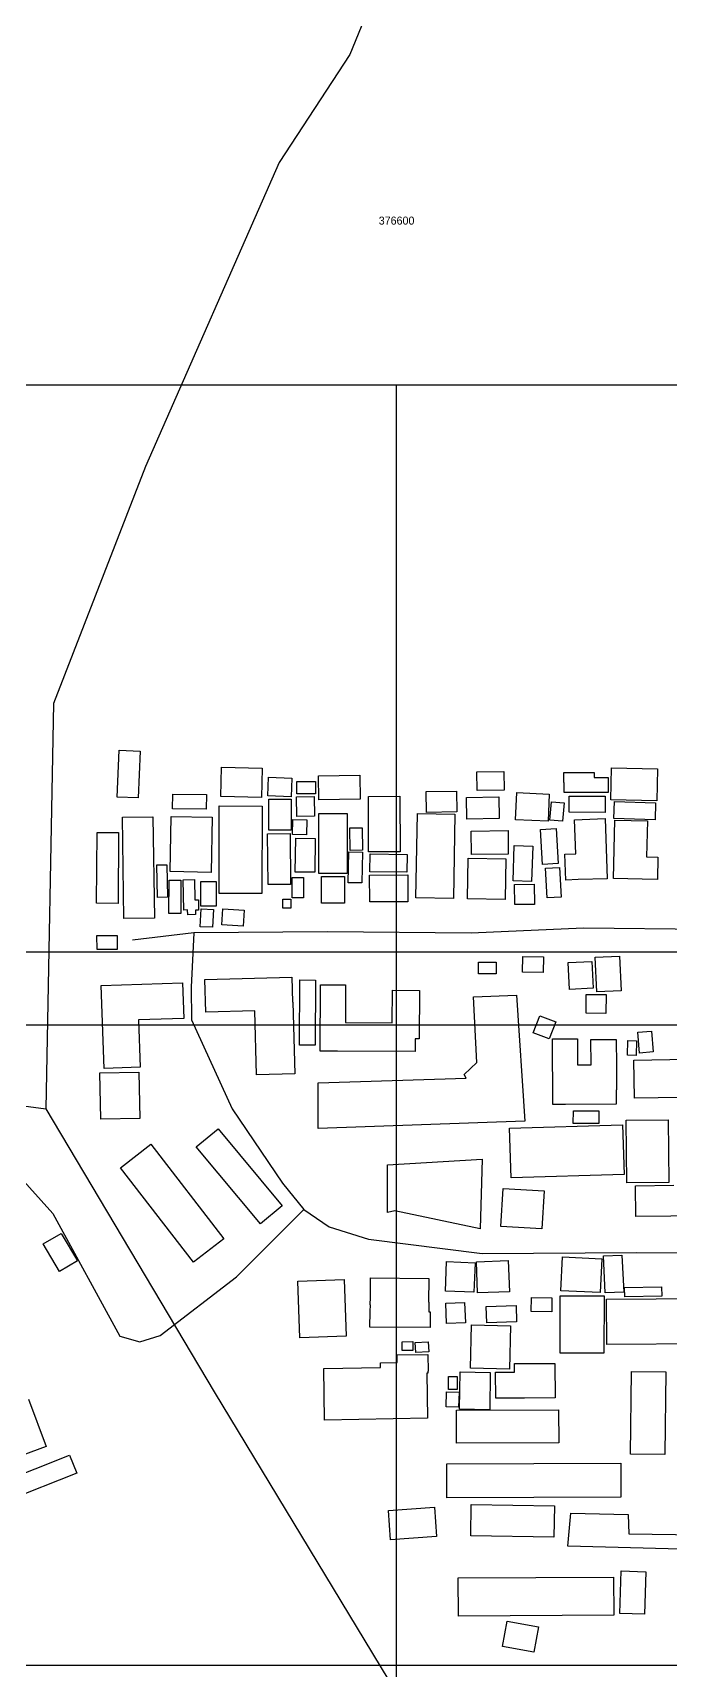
# Model space of a CAD drawing. Header units: metres. Extents: x 375284 to 378017, y 725251 to 730423.
# Drawn here: x 376486 to 376685, y 727598 to 728110 of the extents above; entities that cross this region are included whole.
import ezdxf
from ezdxf.enums import TextEntityAlignment as Align

# ---------------------------------------------------------------- set-up
doc = ezdxf.new("R2010")
doc.units = ezdxf.units.M
for name, color, linetype in [('BUILDINGS', 7, 'Continuous'), ('COORDS', 4, 'Continuous'), ('GRID', 4, 'Continuous'), ('PLOT', 1, 'Continuous'), ('RIVERS', 5, 'Continuous'), ('ROADS', 8, 'Continuous')]:
    doc.layers.add(name, color=color, linetype=linetype)

msp = doc.modelspace()

# ---------------------------------------------------------------- linework, layer by layer
at = {"layer": 'BUILDINGS'}
for p, q in [((376512.75, 727871.15), (376513.35, 727885.78)), ((376513.35, 727885.78), (376519.9, 727885.51)), ((376519.9, 727885.51), (376519.31, 727870.89)), ((376545.16, 727871.33), (376545.37, 727880.48)), ((376545.37, 727880.48), (376558.06, 727880.19)), ((376558.06, 727880.19), (376557.85, 727871.03)), ((376559.8, 727871.55), (376560.04, 727877.42)), ((376560.04, 727877.42), (376567.28, 727877.12)), ((376567.28, 727877.12), (376567.04, 727871.26)), ((376568.81, 727876), (376574.63, 727876)), ((376568.81, 727872.2), (376568.81, 727876)), ((376574.63, 727876), (376574.63, 727872.2)), ((376575.6, 727877.79), (376588.52, 727878.02)), ((376575.74, 727870.3), (376575.6, 727877.79)), ((376588.52, 727878.02), (376588.65, 727870.52)), ((376625.05, 727879.07), (376633.49, 727879.18)), ((376625.13, 727873.2), (376625.05, 727879.07)), ((376633.49, 727879.18), (376633.57, 727873.31)), ((376652.21, 727875.77), (376652.21, 727878.89)), ((376652.21, 727878.89), (376661.69, 727878.88)), ((376652.38, 727875.77), (376652.21, 727875.77)), ((376652.38, 727872.56), (376652.38, 727875.77)), ((376661.69, 727878.88), (376661.69, 727877.24)), ((376661.69, 727877.24), (376666.12, 727877.24)), ((376666.12, 727877.24), (376666.12, 727872.55)), ((376666.91, 727870.28), (376667.12, 727880.34)), ((376667.12, 727880.34), (376681.52, 727880.03)), ((376681.52, 727880.03), (376681.31, 727869.97)), ((376519.31, 727870.89), (376512.75, 727871.15)), ((376530.01, 727867.52), (376530.07, 727872.09)), ((376530.07, 727872.09), (376540.59, 727871.93)), ((376540.59, 727871.93), (376540.53, 727867.37)), ((376557.85, 727871.03), (376545.16, 727871.33)), ((376567.04, 727871.26), (376559.8, 727871.55)), ((376560.07, 727870.48), (376567.1, 727870.48)), ((376560.07, 727860.85), (376560.07, 727870.48)), ((376567.1, 727870.48), (376567.1, 727860.85)), ((376568.7, 727871.23), (376574.29, 727871.33)), ((376568.81, 727865.14), (376568.7, 727871.23)), ((376574.63, 727872.2), (376568.81, 727872.2)), ((376574.29, 727871.33), (376574.4, 727865.24)), ((376588.65, 727870.52), (376575.74, 727870.3)), ((376591.21, 727871.37), (376601, 727871.42)), ((376591.28, 727854.06), (376591.21, 727871.37)), ((376601, 727871.42), (376601.07, 727854.11)), ((376609.23, 727872.91), (376618.75, 727873.02)), ((376609.31, 727866.4), (376609.23, 727872.91)), ((376618.75, 727873.02), (376618.83, 727866.51)), ((376621.88, 727871.08), (376631.96, 727871.23)), ((376621.98, 727864.31), (376621.88, 727871.08)), ((376633.57, 727873.31), (376625.13, 727873.2)), ((376631.96, 727871.23), (376632.06, 727864.46)), ((376637.19, 727864.06), (376637.56, 727872.57)), ((376637.56, 727872.57), (376647.68, 727872.12)), ((376647.68, 727872.12), (376647.32, 727863.62)), ((376666.12, 727872.55), (376652.38, 727872.56)), ((376653.93, 727866.41), (376653.95, 727871.49)), ((376653.95, 727871.49), (376665.18, 727871.45)), ((376665.18, 727871.45), (376665.16, 727866.37)), ((376681.31, 727869.97), (376666.91, 727870.28)), ((376540.53, 727867.37), (376530.01, 727867.52)), ((376544.56, 727841.08), (376544.62, 727868.39)), ((376544.62, 727868.39), (376558.04, 727868.36)), ((376558.04, 727868.36), (376557.96, 727841.03)), ((376574.4, 727865.24), (376568.81, 727865.14)), ((376575.75, 727866.01), (376584.52, 727866.01)), ((376575.75, 727847.31), (376575.75, 727866.01)), ((376584.52, 727866.01), (376584.52, 727847.31)), ((376606.06, 727839.65), (376606.51, 727866.07)), ((376606.51, 727866.07), (376618.21, 727865.88)), ((376618.83, 727866.51), (376609.31, 727866.4)), ((376618.21, 727865.88), (376617.76, 727839.45)), ((376647.89, 727863.99), (376648.42, 727869.69)), ((376648.42, 727869.69), (376652.38, 727869.33)), ((376652.38, 727869.33), (376651.87, 727863.62)), ((376665.16, 727866.37), (376653.93, 727866.41)), ((376667.84, 727864.44), (376668.02, 727869.77)), ((376668.02, 727869.77), (376680.89, 727869.37)), ((376680.89, 727869.37), (376680.72, 727864.02)), ((376506.33, 727838.01), (376506.48, 727860.1)), ((376506.48, 727860.1), (376513.16, 727860.06)), ((376513.16, 727860.06), (376513.02, 727837.96)), ((376514.4, 727864.89), (376523.91, 727865.02)), ((376514.85, 727833.23), (376514.4, 727864.89)), ((376523.91, 727865.02), (376524.35, 727833.37)), ((376529.33, 727847.87), (376529.62, 727865.11)), ((376529.62, 727865.11), (376542.43, 727864.89)), ((376542.43, 727864.89), (376542.14, 727847.64)), ((376567.1, 727860.85), (376560.07, 727860.85)), ((376567.54, 727859.47), (376567.62, 727864.17)), ((376567.62, 727864.17), (376571.93, 727864.1)), ((376571.93, 727864.1), (376571.85, 727859.41)), ((376585.38, 727861.52), (376589.25, 727861.58)), ((376585.5, 727854.51), (376585.38, 727861.52)), ((376589.25, 727861.58), (376589.36, 727854.57)), ((376632.06, 727864.46), (376621.98, 727864.31)), ((376623.3, 727860.55), (376634.8, 727860.71)), ((376623.39, 727853.21), (376623.3, 727860.55)), ((376634.8, 727860.71), (376634.89, 727853.36)), ((376647.32, 727863.62), (376637.19, 727864.06)), ((376644.96, 727861.08), (376649.84, 727861.35)), ((376645.55, 727850.11), (376644.96, 727861.08)), ((376651.87, 727863.62), (376647.89, 727863.99)), ((376649.84, 727861.35), (376650.44, 727850.37)), ((376655.59, 727864.1), (376665.14, 727864.44)), ((376655.95, 727853.44), (376655.59, 727864.1)), ((376665.14, 727864.44), (376665.78, 727845.68)), ((376667.75, 727845.75), (376668.13, 727863.99)), ((376680.72, 727864.02), (376667.84, 727864.44)), ((376668.13, 727863.99), (376678.32, 727863.78)), ((376678.32, 727863.78), (376678.08, 727852.51)), ((376559.71, 727859.73), (376566.75, 727859.8)), ((376559.85, 727843.83), (376559.71, 727859.73)), ((376566.75, 727859.8), (376566.9, 727843.9)), ((376571.85, 727859.41), (376567.54, 727859.47)), ((376568.37, 727847.75), (376568.51, 727858.35)), ((376568.51, 727858.35), (376574.61, 727858.26)), ((376574.61, 727858.26), (376574.46, 727847.66)), ((376636.41, 727845.03), (376636.77, 727856.08)), ((376636.77, 727856.08), (376642.53, 727855.88)), ((376642.53, 727855.88), (376642.16, 727844.83)), ((376525.14, 727849.95), (376528.28, 727850.02)), ((376525.33, 727839.84), (376525.14, 727849.95)), ((376528.28, 727850.02), (376528.46, 727839.9)), ((376584.9, 727844.43), (376585.09, 727854.06)), ((376585.09, 727854.06), (376589.33, 727853.97)), ((376589.36, 727854.57), (376585.5, 727854.51)), ((376589.33, 727853.97), (376589.14, 727844.35)), ((376601.07, 727854.11), (376591.28, 727854.06)), ((376591.66, 727847.82), (376591.72, 727853.42)), ((376591.72, 727853.42), (376603.3, 727853.28)), ((376603.3, 727853.28), (376603.22, 727847.68)), ((376622.11, 727839.35), (376622.34, 727852.12)), ((376622.34, 727852.12), (376634.17, 727851.91)), ((376634.89, 727853.36), (376623.39, 727853.21)), ((376634.17, 727851.91), (376633.95, 727839.15)), ((376650.44, 727850.37), (376645.55, 727850.11)), ((376652.57, 727853.31), (376655.95, 727853.44)), ((376652.85, 727845.24), (376652.57, 727853.31)), ((376678.08, 727852.51), (376681.62, 727852.43)), ((376681.62, 727852.43), (376681.48, 727845.46)), ((376528.92, 727834.77), (376528.95, 727845.26)), ((376528.95, 727845.26), (376532.6, 727845.23)), ((376542.14, 727847.64), (376529.33, 727847.87)), ((376532.6, 727845.23), (376532.57, 727834.75)), ((376533.32, 727845.33), (376536.88, 727845.42)), ((376533.57, 727835.88), (376533.32, 727845.33)), ((376536.88, 727845.42), (376537.04, 727839.03)), ((376538.85, 727844.81), (376543.62, 727844.81)), ((376538.85, 727837.11), (376538.85, 727844.81)), ((376543.62, 727844.81), (376543.62, 727837.11)), ((376567.35, 727846.07), (376570.94, 727846.07)), ((376567.35, 727839.73), (376567.35, 727846.07)), ((376574.46, 727847.66), (376568.37, 727847.75)), ((376570.94, 727846.07), (376570.94, 727839.73)), ((376584.52, 727847.31), (376575.75, 727847.31)), ((376576.54, 727838.01), (376576.57, 727846.38)), ((376576.57, 727846.38), (376583.77, 727846.34)), ((376583.77, 727846.34), (376583.73, 727837.98)), ((376591.58, 727846.82), (376603.49, 727846.89)), ((376591.63, 727838.4), (376591.58, 727846.82)), ((376603.22, 727847.68), (376591.66, 727847.82)), ((376603.49, 727846.89), (376603.53, 727838.47)), ((376642.16, 727844.83), (376636.41, 727845.03)), ((376646.51, 727848.91), (376650.89, 727849.16)), ((376647.04, 727839.65), (376646.51, 727848.91)), ((376650.89, 727849.16), (376651.41, 727839.9)), ((376656.71, 727845.37), (376652.85, 727845.24)), ((376665.78, 727845.68), (376656.71, 727845.37)), ((376676.75, 727845.56), (376667.75, 727845.75)), ((376681.48, 727845.46), (376676.75, 727845.56)), ((376528.46, 727839.9), (376525.33, 727839.84)), ((376557.96, 727841.03), (376544.56, 727841.08)), ((376566.9, 727843.9), (376559.85, 727843.83)), ((376570.94, 727839.73), (376567.35, 727839.73)), ((376589.14, 727844.35), (376584.9, 727844.43)), ((376617.76, 727839.45), (376606.06, 727839.65)), ((376636.88, 727843.91), (376642.95, 727843.98)), ((376636.96, 727837.56), (376636.88, 727843.91)), ((376642.95, 727843.98), (376643.03, 727837.64)), ((376651.41, 727839.9), (376647.04, 727839.65)), ((376513.02, 727837.96), (376506.33, 727838.01)), ((376532.57, 727834.75), (376528.92, 727834.77)), ((376534.73, 727835.91), (376533.57, 727835.88)), ((376534.76, 727834.42), (376534.73, 727835.91)), ((376537.2, 727834.49), (376534.76, 727834.42)), ((376537.04, 727839.03), (376538.09, 727839.06)), ((376538.18, 727835.81), (376537.16, 727835.79)), ((376537.16, 727835.79), (376537.2, 727834.49)), ((376538.09, 727839.06), (376538.18, 727835.81)), ((376538.69, 727830.66), (376538.96, 727836.26)), ((376543.62, 727837.11), (376538.85, 727837.11)), ((376538.96, 727836.26), (376542.83, 727836.08)), ((376542.83, 727836.08), (376542.56, 727830.48)), ((376545.45, 727831.24), (376545.78, 727836.26)), ((376545.78, 727836.26), (376552.39, 727835.81)), ((376552.39, 727835.81), (376552.05, 727830.79)), ((376564.52, 727839.28), (376567.02, 727839.28)), ((376564.52, 727836.48), (376564.52, 727839.28)), ((376567.02, 727836.48), (376564.52, 727836.48)), ((376567.02, 727839.28), (376567.02, 727836.48)), ((376583.73, 727837.98), (376576.54, 727838.01)), ((376603.53, 727838.47), (376591.63, 727838.4)), ((376633.95, 727839.15), (376622.11, 727839.35)), ((376643.03, 727837.64), (376636.96, 727837.56)), ((376524.35, 727833.37), (376514.85, 727833.23)), ((376542.56, 727830.48), (376538.69, 727830.66)), ((376552.05, 727830.79), (376545.45, 727831.24)), ((376506.41, 727827.9), (376512.72, 727827.97)), ((376506.46, 727823.51), (376506.41, 727827.9)), ((376512.72, 727827.97), (376512.76, 727823.59)), ((376512.76, 727823.59), (376506.46, 727823.51)), ((376625.57, 727819.61), (376631.11, 727819.61)), ((376625.57, 727815.91), (376625.57, 727819.61)), ((376631.11, 727819.61), (376631.11, 727815.91)), ((376639.28, 727816.52), (376639.39, 727821.37)), ((376639.39, 727821.37), (376645.92, 727821.21)), ((376645.92, 727821.21), (376645.81, 727816.36)), ((376653.57, 727819.46), (376661, 727819.82)), ((376653.98, 727811.1), (376653.57, 727819.46)), ((376661, 727819.82), (376661.41, 727811.46)), ((376662.04, 727821.18), (376669.67, 727821.52)), ((376662.53, 727810.32), (376662.04, 727821.18)), ((376669.67, 727821.52), (376670.16, 727810.66)), ((376540.15, 727814.2), (376567.24, 727814.95)), ((376540.44, 727803.99), (376540.15, 727814.2)), ((376567.24, 727814.95), (376567.47, 727807.07)), ((376569.64, 727793.67), (376569.78, 727814.05)), ((376569.78, 727814.05), (376574.68, 727814.02)), ((376574.68, 727814.02), (376574.53, 727793.64)), ((376631.11, 727815.91), (376625.57, 727815.91)), ((376645.81, 727816.36), (376639.28, 727816.52)), ((376507.79, 727812.29), (376514.1, 727812.52)), ((376508.69, 727786.39), (376507.79, 727812.29)), ((376514.1, 727812.52), (376533.12, 727813.18)), ((376533.12, 727813.18), (376533.51, 727802.03)), ((376576.13, 727791.8), (376576.2, 727812.53)), ((376576.2, 727812.53), (376584.1, 727812.49)), ((376584.1, 727812.49), (376584.05, 727800.7)), ((376598.67, 727800.64), (376598.71, 727810.82)), ((376598.71, 727810.82), (376607.14, 727810.79)), ((376607.14, 727810.79), (376607.08, 727795.64)), ((376623.99, 727808.81), (376637.42, 727809.32)), ((376637.42, 727809.32), (376640.1, 727769.91)), ((376661.41, 727811.46), (376653.98, 727811.1)), ((376659.17, 727803.68), (376659.25, 727809.54)), ((376659.25, 727809.54), (376665.44, 727809.46)), ((376670.16, 727810.66), (376662.53, 727810.32)), ((376665.44, 727809.46), (376665.36, 727803.6)), ((376555.74, 727804.43), (376540.44, 727803.99)), ((376556.3, 727784.39), (376555.74, 727804.43)), ((376567.47, 727807.07), (376567.63, 727807.07)), ((376567.63, 727807.07), (376568.26, 727784.72)), ((376625.02, 727788.27), (376623.99, 727808.81)), ((376533.51, 727802.03), (376519.36, 727801.54)), ((376519.36, 727801.54), (376519.89, 727786.78)), ((376584.05, 727800.7), (376598.67, 727800.64)), ((376642.68, 727797.49), (376644.72, 727802.86)), ((376644.72, 727802.86), (376649.73, 727800.95)), ((376649.73, 727800.95), (376647.68, 727795.6)), ((376665.36, 727803.6), (376659.17, 727803.68)), ((376574.53, 727793.64), (376569.64, 727793.67)), ((376605.8, 727795.64), (376605.79, 727791.69)), ((376607.08, 727795.64), (376605.8, 727795.64)), ((376647.68, 727795.6), (376642.68, 727797.49)), ((376648.68, 727795.6), (376656.51, 727795.62)), ((376648.75, 727775.16), (376648.68, 727795.6)), ((376656.51, 727795.62), (376656.53, 727787.52)), ((376660.71, 727795.4), (376668.63, 727795.42)), ((376660.73, 727787.54), (376660.71, 727795.4)), ((376668.63, 727795.42), (376668.67, 727787.34)), ((376672.12, 727790.58), (376672.27, 727795.13)), ((376672.27, 727795.13), (376674.98, 727795.04)), ((376674.98, 727795.04), (376674.82, 727790.49)), ((376675.37, 727797.74), (376679.59, 727798.07)), ((376675.89, 727791.21), (376675.37, 727797.74)), ((376679.59, 727798.07), (376680.11, 727791.54)), ((376581.57, 727791.78), (376576.13, 727791.8)), ((376605.79, 727791.69), (376581.57, 727791.78)), ((376674.82, 727790.49), (376672.12, 727790.58)), ((376674.07, 727788.96), (376746.85, 727790.24)), ((376674.27, 727777.08), (376674.07, 727788.96)), ((376680.11, 727791.54), (376675.89, 727791.21)), ((376507.31, 727785.01), (376519.55, 727785.27)), ((376507.6, 727770.53), (376507.31, 727785.01)), ((376519.89, 727786.78), (376508.69, 727786.39)), ((376519.55, 727785.27), (376519.85, 727770.78)), ((376568.26, 727784.72), (376556.3, 727784.39)), ((376575.46, 727781.85), (376621.73, 727783.34)), ((376621.14, 727784.54), (376625.02, 727788.27)), ((376621.73, 727783.34), (376621.14, 727784.54)), ((376656.53, 727787.52), (376660.73, 727787.54)), ((376668.67, 727787.34), (376668.71, 727787.34)), ((376668.71, 727787.34), (376668.72, 727783.15)), ((376575.46, 727767.66), (376575.46, 727781.85)), ((376668.73, 727779.75), (376668.58, 727779.75)), ((376668.58, 727779.75), (376668.59, 727775.23)), ((376668.72, 727783.15), (376668.73, 727779.75)), ((376747.05, 727778.35), (376674.27, 727777.08)), ((376652.71, 727775.17), (376648.75, 727775.16)), ((376668.59, 727775.23), (376652.71, 727775.17)), ((376655.2, 727769.22), (376655.22, 727773.14)), ((376655.22, 727773.14), (376663.2, 727773.11)), ((376663.2, 727773.11), (376663.18, 727769.18)), ((376519.85, 727770.78), (376507.6, 727770.53)), ((376640.1, 727769.91), (376575.46, 727767.66)), ((376635.25, 727767.7), (376670.55, 727768.82)), ((376663.18, 727769.18), (376655.2, 727769.22)), ((376670.55, 727768.82), (376671.05, 727753.3)), ((376671.74, 727770.23), (376684.85, 727770.33)), ((376671.89, 727750.67), (376671.74, 727770.23)), ((376684.85, 727770.33), (376685.01, 727750.77)), ((376537.45, 727761.87), (376544.27, 727767.54)), ((376544.27, 727767.54), (376564.28, 727743.51)), ((376635.74, 727752.18), (376635.25, 727767.7)), ((376513.8, 727755.37), (376523.28, 727762.69)), ((376523.28, 727762.69), (376546.05, 727733.21)), ((376557.46, 727737.84), (376537.45, 727761.87)), ((376597.12, 727756.29), (376626.68, 727758.08)), ((376626.68, 727758.08), (376626.08, 727736.28)), ((376536.56, 727725.88), (376513.8, 727755.37)), ((376597.12, 727741.36), (376597.12, 727756.29)), ((376671.05, 727753.3), (376635.74, 727752.18)), ((376632.6, 727737.02), (376633.27, 727748.92)), ((376633.27, 727748.92), (376646.05, 727748.2)), ((376646.05, 727748.2), (376645.38, 727736.29)), ((376685.01, 727750.77), (376671.89, 727750.67)), ((376674.66, 727749.77), (376686.54, 727749.91)), ((376674.76, 727740.12), (376674.66, 727749.77)), ((376564.28, 727743.51), (376557.46, 727737.84)), ((376599.5, 727741.96), (376597.12, 727741.36)), ((376626.08, 727736.28), (376599.5, 727741.96)), ((376736.94, 727740.81), (376674.76, 727740.12)), ((376489.61, 727731.56), (376495.22, 727734.88)), ((376495.22, 727734.88), (376500.3, 727726.3)), ((376546.05, 727733.21), (376536.56, 727725.88)), ((376645.38, 727736.29), (376632.6, 727737.02)), ((376494.69, 727722.98), (376489.61, 727731.56)), ((376651.33, 727716.93), (376651.81, 727727.54)), ((376651.81, 727727.54), (376664.12, 727726.97)), ((376664.61, 727727.83), (376670.37, 727728.11)), ((376665.18, 727716.27), (376664.61, 727727.83)), ((376670.37, 727728.11), (376670.93, 727716.54)), ((376500.3, 727726.3), (376494.69, 727722.98)), ((376615.28, 727716.82), (376615.61, 727726.04)), ((376615.61, 727726.04), (376624.51, 727725.72)), ((376624.51, 727725.72), (376624.17, 727716.51)), ((376624.91, 727726.01), (376634.9, 727726.35)), ((376625.24, 727716.27), (376624.91, 727726.01)), ((376634.9, 727726.35), (376635.24, 727716.61)), ((376664.12, 727726.97), (376663.63, 727716.37)), ((376569.18, 727719.96), (376583.67, 727720.45)), ((376569.78, 727702.26), (376569.18, 727719.96)), ((376583.67, 727720.45), (376584.28, 727702.76)), ((376591.81, 727714.99), (376591.87, 727720.94)), ((376591.87, 727720.94), (376610.08, 727720.77)), ((376610.08, 727720.77), (376610.01, 727713.42)), ((376624.17, 727716.51), (376615.28, 727716.82)), ((376663.63, 727716.37), (376651.33, 727716.93)), ((376671.23, 727717.94), (376682.76, 727718.13)), ((376671.27, 727715.08), (376671.23, 727717.94)), ((376682.76, 727718.13), (376682.8, 727715.26)), ((376591.78, 727712.52), (376591.81, 727714.99)), ((376591.81, 727712.52), (376591.78, 727712.52)), ((376591.79, 727710.51), (376591.81, 727712.52)), ((376610.01, 727713.42), (376610.1, 727713.42)), ((376610.1, 727713.42), (376610.08, 727710.37)), ((376615.39, 727713.05), (376621.26, 727713.27)), ((376615.61, 727706.71), (376615.39, 727713.05)), ((376621.26, 727713.27), (376621.48, 727706.91)), ((376635.24, 727716.61), (376625.24, 727716.27)), ((376628, 727712.01), (376637.3, 727712.3)), ((376628.17, 727706.89), (376628, 727712.01)), ((376637.3, 727712.3), (376637.46, 727707.19)), ((376642.08, 727710.43), (376642.12, 727714.81)), ((376642.12, 727714.81), (376648.5, 727714.77)), ((376648.5, 727714.77), (376648.47, 727710.39)), ((376651.07, 727697.46), (376651.14, 727715.37)), ((376651.14, 727715.37), (376664.79, 727715.32)), ((376664.79, 727715.32), (376664.71, 727697.4)), ((376670.93, 727716.54), (376665.18, 727716.27)), ((376665.52, 727714.37), (376702.73, 727714.62)), ((376665.62, 727700.12), (376665.52, 727714.37)), ((376682.8, 727715.26), (376671.27, 727715.08)), ((376591.64, 727705.6), (376591.7, 727710.51)), ((376591.7, 727710.51), (376591.79, 727710.51)), ((376610.08, 727710.37), (376610.5, 727710.37)), ((376610.5, 727710.37), (376610.46, 727705.42)), ((376621.48, 727706.91), (376615.61, 727706.71)), ((376637.46, 727707.19), (376628.17, 727706.89)), ((376648.47, 727710.39), (376642.08, 727710.43)), ((376584.28, 727702.76), (376569.78, 727702.26)), ((376610.46, 727705.42), (376591.64, 727705.6)), ((376623.08, 727692.75), (376623.38, 727706.26)), ((376623.38, 727706.26), (376635.59, 727706)), ((376635.59, 727706), (376635.29, 727692.48)), ((376600.19, 727696.89), (376609.77, 727697.05)), ((376600.23, 727694.49), (376600.19, 727696.89)), ((376601.73, 727701.03), (376605.09, 727701.08)), ((376601.76, 727698.29), (376601.73, 727701.03)), ((376605.11, 727698.33), (376601.76, 727698.29)), ((376605.09, 727701.08), (376605.11, 727698.33)), ((376605.84, 727700.77), (376609.87, 727701)), ((376606, 727697.66), (376605.84, 727700.77)), ((376610.03, 727697.88), (376606, 727697.66)), ((376609.77, 727697.05), (376609.86, 727691.87)), ((376609.87, 727701), (376610.03, 727697.88)), ((376664.71, 727697.4), (376651.07, 727697.46)), ((376702.83, 727700.39), (376665.62, 727700.12)), ((376577.25, 727692.63), (376594.97, 727692.94)), ((376577.54, 727676.57), (376577.25, 727692.63)), ((376594.95, 727694.39), (376600.23, 727694.49)), ((376594.97, 727692.94), (376594.95, 727694.39)), ((376609.74, 727691.23), (376609.47, 727691.23)), ((376609.47, 727691.23), (376609.71, 727677.13)), ((376609.86, 727691.87), (376609.73, 727691.87)), ((376609.73, 727691.87), (376609.74, 727691.23)), ((376619.64, 727679.91), (376619.83, 727691.6)), ((376619.83, 727691.6), (376629.28, 727691.44)), ((376635.29, 727692.48), (376623.08, 727692.75)), ((376629.28, 727691.44), (376629.09, 727679.77)), ((376630.93, 727691.47), (376636.82, 727691.51)), ((376630.96, 727683.38), (376630.93, 727691.47)), ((376636.81, 727694.2), (376649.46, 727694.25)), ((376636.82, 727691.51), (376636.81, 727694.2)), ((376649.46, 727694.25), (376649.51, 727683.46)), ((376673.02, 727665.88), (376673.32, 727691.71)), ((376673.32, 727691.71), (376684.12, 727691.59)), ((376684.12, 727691.59), (376683.82, 727665.75)), ((376616.21, 727686.07), (376616.23, 727690.17)), ((376616.23, 727690.17), (376618.97, 727690.16)), ((376618.97, 727690.16), (376618.95, 727686.06)), ((376485.06, 727683.05), (376490.54, 727668.3)), ((376615.49, 727680.67), (376615.63, 727685.41)), ((376615.63, 727685.41), (376619.53, 727685.29)), ((376618.95, 727686.06), (376616.21, 727686.07)), ((376619.53, 727685.29), (376619.39, 727680.55)), ((376639.95, 727683.42), (376630.96, 727683.38)), ((376649.51, 727683.46), (376639.95, 727683.42)), ((376609.71, 727677.13), (376577.54, 727676.57)), ((376619.39, 727680.55), (376615.49, 727680.67)), ((376618.67, 727679.61), (376650.62, 727679.77)), ((376618.72, 727669.31), (376618.67, 727679.61)), ((376629.09, 727679.77), (376619.64, 727679.91)), ((376650.62, 727679.77), (376650.67, 727669.46)), ((376490.54, 727668.3), (376473.67, 727662.03)), ((376650.67, 727669.46), (376618.72, 727669.31)), ((376683.82, 727665.75), (376673.02, 727665.88)), ((376476.4, 727657.07), (376497.9, 727665.58)), ((376497.9, 727665.58), (376500.13, 727659.96)), ((376615.69, 727662.89), (376670.04, 727663.04)), ((376615.72, 727652.3), (376615.69, 727662.89)), ((376670.04, 727663.04), (376670.06, 727652.45)), ((376500.13, 727659.96), (376478.63, 727651.44)), ((376670.06, 727652.45), (376615.72, 727652.3)), ((376597.48, 727648.26), (376611.8, 727649.31)), ((376598.13, 727639.18), (376597.48, 727648.26)), ((376611.8, 727649.31), (376612.47, 727640.23)), ((376623.14, 727640.4), (376623.3, 727650.21)), ((376623.3, 727650.21), (376649.27, 727649.76)), ((376649.27, 727649.76), (376649.11, 727639.97)), ((376653.46, 727637.18), (376654.38, 727647.42)), ((376654.38, 727647.42), (376672.34, 727647.07)), ((376672.34, 727647.07), (376672.57, 727641.02)), ((376612.47, 727640.23), (376598.13, 727639.18)), ((376649.11, 727639.97), (376623.14, 727640.4)), ((376672.57, 727641.02), (376694.44, 727640.66)), ((376700.34, 727635.94), (376653.46, 727637.18)), ((376619.27, 727627.22), (376667.79, 727627.51)), ((376619.34, 727615.27), (376619.27, 727627.22)), ((376667.79, 727627.51), (376667.86, 727615.58)), ((376669.73, 727616.17), (376670.18, 727629.45)), ((376670.18, 727629.45), (376677.88, 727629.19)), ((376677.88, 727629.19), (376677.44, 727615.9)), ((376667.86, 727615.58), (376619.34, 727615.27)), ((376677.44, 727615.9), (376669.73, 727616.17)), ((376633.06, 727605.82), (376634.5, 727613.77)), ((376634.5, 727613.77), (376644.35, 727611.99)), ((376644.35, 727611.99), (376642.91, 727604.02)), ((376642.91, 727604.02), (376633.06, 727605.82))]:
    msp.add_line(p, q, dxfattribs=at)
at = {"layer": 'GRID'}
for p, q in [((376000, 728000), (377400, 728000)), ((376600, 726600), (376600, 728000)), ((376000, 727800), (377400, 727800)), ((376000, 727600), (377400, 727600))]:
    msp.add_line(p, q, dxfattribs=at)
at = {"layer": 'PLOT'}
msp.add_line((376170.82, 727822.8), (377284.02, 727822.8), dxfattribs=at)
at = {"layer": 'RIVERS'}
for p, q in [((376605.75, 728153.57), (376585.44, 728103.11)), ((376585.44, 728103.11), (376563.36, 728069.37)), ((376563.36, 728069.37), (376521.55, 727974.42)), ((376521.55, 727974.42), (376492.88, 727900.37)), ((376492.88, 727900.37), (376490.5, 727773.77)), ((376476.53, 727775.65), (376490.5, 727773.77)), ((376490.5, 727773.77), (376543.04, 727685.39)), ((376543.04, 727685.39), (376605.15, 727582.68))]:
    msp.add_line(p, q, dxfattribs=at)
at = {"layer": 'ROADS'}
for p, q in [((376658.38, 727830.25), (376623.29, 727828.66)), ((376730.05, 727829.36), (376658.38, 727830.25)), ((376536.69, 727828.8), (376517.48, 727826.45)), ((376536.69, 727828.8), (376535.82, 727811.75)), ((376578.43, 727829.05), (376536.69, 727828.8)), ((376623.29, 727828.66), (376578.43, 727829.05)), ((376535.82, 727811.75), (376536, 727801.58)), ((376536, 727801.58), (376548.65, 727773.82)), ((376548.65, 727773.82), (376564.34, 727750.52)), ((376464.94, 727771.78), (376492.67, 727741.08)), ((376564.34, 727750.52), (376570.99, 727742.38)), ((376549.97, 727721.26), (376570.99, 727742.38)), ((376570.99, 727742.38), (376578.97, 727736.94)), ((376492.67, 727741.08), (376513.53, 727702.8)), ((376578.97, 727736.94), (376591.21, 727733.07)), ((376591.21, 727733.07), (376626.74, 727728.58)), ((376626.74, 727728.58), (376674.96, 727728.89)), ((376674.96, 727728.89), (376761.4, 727728.58)), ((376526.16, 727702.98), (376549.97, 727721.26)), ((376513.53, 727702.8), (376519.81, 727701.04)), ((376519.81, 727701.04), (376526.16, 727702.98))]:
    msp.add_line(p, q, dxfattribs=at)

# ---------------------------------------------------------------- texts
at = {"layer": 'COORDS'}
msp.add_text('376600', height=2.5, dxfattribs=at).set_placement((376600, 728050), align=Align.CENTER)

doc.saveas('drawing.dxf')
